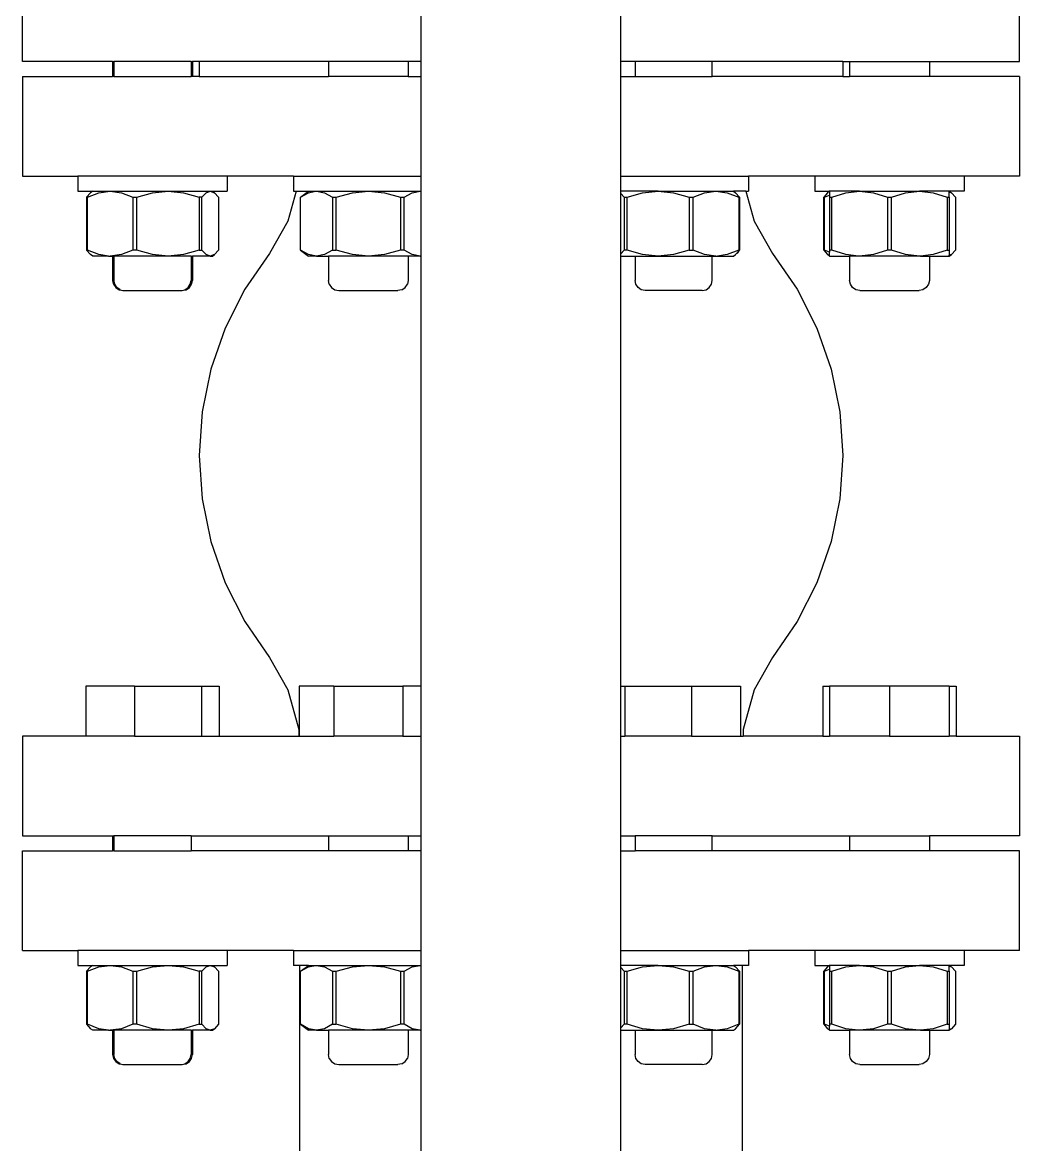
# Model space of a CAD drawing. Header units: inches. Extents: x -1841 to -80, y -100 to 1021.
# Drawn here: x -1270.41 to -1268.435, y 649.008 to 651.23 of the extents above; entities that cross this region are included whole.
import ezdxf

# ---------------------------------------------------------------- set-up
doc = ezdxf.new("R2010")
doc.units = ezdxf.units.IN
doc.header["$MEASUREMENT"] = 0
doc.layers.add('Edges', color=7, linetype='Continuous')

# ---------------------------------------------------------------- blocks, each defined once
blk = doc.blocks.new('fire fighting pump rs')
at = {"layer": 'Edges', "color": 1}
for p, q in [((-41.43, 19.903), (-41.43, 21.903)), ((-33.43, 19.903), (-33.43, 21.903)), ((-29.43, 19.903), (-29.43, 21.903)), ((-21.43, 19.903), (-21.43, 21.903)), ((-39.621, 19.903), (-41.43, 19.903)), ((-39.621, 19.903), (-39.621, 19.603)), ((-39.621, 19.903), (-39.594, 19.903)), ((-39.594, 19.903), (-39.594, 19.603)), ((-38.048, 19.903), (-39.594, 19.903)), ((-38.048, 19.903), (-38.048, 19.603)), ((-38.048, 19.903), (-38.021, 19.903)), ((-38.021, 19.903), (-38.021, 19.603)), ((-37.885, 19.903), (-38.021, 19.903)), ((-37.885, 19.903), (-37.885, 19.603)), ((-35.291, 19.903), (-37.885, 19.903)), ((-35.291, 19.903), (-35.291, 19.603)), ((-33.691, 19.903), (-35.291, 19.903)), ((-33.691, 19.903), (-33.691, 19.603)), ((-33.43, 19.903), (-33.691, 19.903)), ((-33.43, 19.603), (-33.43, 19.903)), ((-29.43, 19.603), (-29.43, 19.903)), ((-29.141, 19.903), (-29.43, 19.903)), ((-29.141, 19.903), (-29.141, 19.603)), ((-27.596, 19.903), (-29.141, 19.903)), ((-27.596, 19.603), (-27.596, 19.903)), ((-24.975, 19.903), (-27.596, 19.903)), ((-24.975, 19.903), (-24.975, 19.603)), ((-24.975, 19.903), (-24.839, 19.903)), ((-24.839, 19.903), (-24.839, 19.603)), ((-24.839, 19.903), (-23.239, 19.903)), ((-23.239, 19.903), (-23.239, 19.603)), ((-23.239, 19.903), (-21.43, 19.903)), ((-41.43, 19.603), (-41.43, 17.603)), ((-41.43, 19.603), (-39.621, 19.603)), ((-39.594, 19.603), (-39.621, 19.603)), ((-39.594, 19.603), (-38.048, 19.603)), ((-38.021, 19.603), (-38.048, 19.603)), ((-37.885, 19.603), (-38.021, 19.603)), ((-37.885, 19.603), (-35.291, 19.603)), ((-33.691, 19.603), (-35.291, 19.603)), ((-33.691, 19.603), (-33.43, 19.603)), ((-33.43, 17.603), (-33.43, 19.603)), ((-29.43, 17.603), (-29.43, 19.603)), ((-29.43, 19.603), (-29.141, 19.603)), ((-29.141, 19.603), (-27.596, 19.603)), ((-24.975, 19.603), (-27.596, 19.603)), ((-24.975, 19.603), (-24.839, 19.603)), ((-23.239, 19.603), (-24.839, 19.603)), ((-21.43, 19.603), (-23.239, 19.603)), ((-21.43, 19.603), (-21.43, 17.603)), ((-41.43, 17.603), (-40.321, 17.603)), ((-40.321, 17.603), (-40.321, 17.303)), ((-37.321, 17.603), (-40.321, 17.603)), ((-37.321, 17.603), (-37.321, 17.303)), ((-35.991, 17.603), (-37.321, 17.603)), ((-35.991, 17.603), (-35.991, 17.303)), ((-35.991, 17.603), (-33.43, 17.603)), ((-33.431, 17.303), (-33.43, 17.603)), ((-29.429, 17.303), (-29.43, 17.603)), ((-29.43, 17.603), (-26.869, 17.603)), ((-26.869, 17.603), (-26.869, 17.303)), ((-25.539, 17.603), (-26.869, 17.603)), ((-25.539, 17.603), (-25.539, 17.303)), ((-22.539, 17.603), (-25.539, 17.603)), ((-22.539, 17.603), (-22.539, 17.303)), ((-21.43, 17.603), (-22.539, 17.603)), ((-40.321, 17.303), (-40.021, 17.303)), ((-40.147, 17.185), (-40.142, 17.185)), ((-40.147, 17.185), (-40.147, 16.121)), ((-40.063, 17.273), (-40.142, 17.185)), ((-40.142, 17.185), (-40.126, 17.185)), ((-40.126, 17.185), (-39.897, 17.273)), ((-40.126, 16.121), (-40.126, 17.185)), ((-40.021, 17.303), (-40.063, 17.273)), ((-40.021, 17.303), (-39.67, 17.303)), ((-39.897, 17.273), (-39.67, 17.303)), ((-39.67, 17.303), (-39.442, 17.273)), ((-39.67, 17.303), (-38.51, 17.303)), ((-39.442, 17.273), (-39.214, 17.185)), ((-39.214, 17.185), (-39.214, 16.121)), ((-39.214, 17.185), (-39.133, 17.185)), ((-39.133, 17.185), (-38.821, 17.273)), ((-39.133, 16.121), (-39.133, 17.185)), ((-38.821, 17.273), (-38.51, 17.303)), ((-38.51, 17.303), (-38.2, 17.273)), ((-38.51, 17.303), (-37.662, 17.303)), ((-38.2, 17.273), (-37.888, 17.185)), ((-37.888, 17.185), (-37.888, 16.121)), ((-37.829, 17.185), (-37.888, 17.185)), ((-37.829, 17.185), (-37.745, 17.273)), ((-37.829, 16.121), (-37.829, 17.185)), ((-37.745, 17.273), (-37.662, 17.303)), ((-37.662, 17.303), (-37.579, 17.273)), ((-37.662, 17.303), (-37.621, 17.303)), ((-37.621, 17.303), (-37.579, 17.273)), ((-37.621, 17.303), (-37.321, 17.303)), ((-37.579, 17.273), (-37.495, 17.185)), ((-37.495, 17.185), (-37.495, 16.121)), ((-35.941, 17.303), (-36.11, 16.703)), ((-35.991, 17.303), (-35.941, 17.303)), ((-35.941, 17.303), (-35.691, 17.303)), ((-35.859, 17.185), (-35.853, 17.185)), ((-35.859, 17.185), (-35.859, 16.121)), ((-35.853, 17.185), (-35.691, 17.303)), ((-35.853, 17.185), (-35.691, 17.273)), ((-35.853, 16.121), (-35.853, 17.185)), ((-35.691, 17.273), (-35.552, 17.303)), ((-35.691, 17.303), (-35.552, 17.303)), ((-35.552, 17.303), (-35.531, 17.303)), ((-35.531, 17.303), (-35.37, 17.273)), ((-35.531, 17.303), (-34.491, 17.303)), ((-35.37, 17.273), (-35.208, 17.185)), ((-35.208, 17.185), (-35.208, 16.121)), ((-35.208, 17.185), (-35.136, 17.185)), ((-35.136, 17.185), (-34.813, 17.273)), ((-35.136, 16.121), (-35.136, 17.185)), ((-34.813, 17.273), (-34.491, 17.303)), ((-34.491, 17.303), (-34.17, 17.273)), ((-34.491, 17.303), (-33.452, 17.303)), ((-34.17, 17.273), (-33.847, 17.185)), ((-33.847, 17.185), (-33.847, 16.121)), ((-33.847, 17.185), (-33.775, 17.185)), ((-33.775, 17.185), (-33.613, 17.273)), ((-33.775, 16.121), (-33.775, 17.185)), ((-33.613, 17.273), (-33.452, 17.303)), ((-33.452, 17.303), (-33.43, 17.299)), ((-33.452, 17.303), (-33.431, 17.303)), ((-33.43, 17.299), (-33.431, 17.303)), ((-33.43, 16.007), (-33.43, 17.299)), ((-29.43, 17.258), (-29.429, 17.303)), ((-29.43, 17.258), (-29.361, 17.185)), ((-29.43, 16.048), (-29.43, 17.258)), ((-28.679, 17.303), (-29.429, 17.303)), ((-29.361, 17.185), (-29.361, 16.121)), ((-29.361, 17.185), (-29.302, 17.185)), ((-29.302, 17.185), (-28.99, 17.273)), ((-29.302, 16.121), (-29.302, 17.185)), ((-28.99, 17.273), (-28.679, 17.303)), ((-28.679, 17.303), (-28.369, 17.273)), ((-28.679, 17.303), (-27.52, 17.303)), ((-28.369, 17.273), (-28.056, 17.185)), ((-28.056, 17.185), (-28.056, 16.121)), ((-28.056, 17.185), (-27.976, 17.185)), ((-27.976, 17.185), (-27.747, 17.273)), ((-27.976, 16.121), (-27.976, 17.185)), ((-27.747, 17.273), (-27.52, 17.303)), ((-27.52, 17.303), (-27.293, 17.273)), ((-27.52, 17.303), (-27.169, 17.303)), ((-27.293, 17.273), (-27.064, 17.185)), ((-27.169, 17.303), (-27.126, 17.273)), ((-26.919, 17.303), (-27.169, 17.303)), ((-27.048, 17.185), (-27.126, 17.273)), ((-27.064, 17.185), (-27.048, 17.185)), ((-27.064, 17.185), (-27.064, 16.121)), ((-27.048, 17.185), (-27.043, 17.185)), ((-27.043, 16.121), (-27.043, 17.185)), ((-26.919, 17.303), (-26.75, 16.703)), ((-26.919, 17.303), (-26.869, 17.303)), ((-25.539, 17.303), (-25.239, 17.303)), ((-25.365, 17.185), (-25.359, 17.185)), ((-25.365, 17.185), (-25.365, 16.121)), ((-25.281, 17.273), (-25.359, 17.185)), ((-25.359, 17.185), (-25.343, 17.185)), ((-25.343, 17.185), (-25.239, 17.225)), ((-25.343, 16.121), (-25.343, 17.185)), ((-25.239, 17.303), (-25.281, 17.273)), ((-25.239, 17.303), (-25.239, 17.225)), ((-24.639, 17.303), (-25.239, 17.303)), ((-25.239, 17.225), (-25.239, 17.185)), ((-25.239, 17.185), (-25.239, 16.121)), ((-25.239, 17.185), (-25.197, 17.185)), ((-25.197, 17.185), (-24.917, 17.273)), ((-25.197, 16.121), (-25.197, 17.185)), ((-24.917, 17.273), (-24.639, 17.303)), ((-24.639, 17.303), (-24.361, 17.273)), ((-24.639, 17.303), (-23.439, 17.303)), ((-24.361, 17.273), (-24.081, 17.185)), ((-24.081, 17.185), (-24.081, 16.121)), ((-24.081, 17.185), (-23.997, 17.185)), ((-23.997, 17.185), (-23.717, 17.273)), ((-23.997, 16.121), (-23.997, 17.185)), ((-23.717, 17.273), (-23.439, 17.303)), ((-23.439, 17.303), (-23.161, 17.273)), ((-22.839, 17.303), (-23.439, 17.303)), ((-23.161, 17.273), (-22.881, 17.185)), ((-22.881, 17.185), (-22.881, 16.121)), ((-22.881, 17.185), (-22.839, 17.185)), ((-22.839, 17.303), (-22.797, 17.273)), ((-22.839, 17.288), (-22.839, 17.303)), ((-22.539, 17.303), (-22.839, 17.303)), ((-22.839, 17.288), (-22.797, 17.273)), ((-22.839, 17.185), (-22.839, 17.288)), ((-22.839, 17.185), (-22.839, 16.121)), ((-22.797, 17.273), (-22.713, 17.185)), ((-22.713, 17.185), (-22.713, 16.121)), ((-36.11, 16.703), (-36.473, 16.056)), ((-26.75, 16.703), (-26.387, 16.056)), ((-40.142, 16.121), (-40.147, 16.121)), ((-40.126, 16.121), (-40.142, 16.121)), ((-40.142, 16.121), (-40.063, 16.033)), ((-39.897, 16.033), (-40.126, 16.121)), ((-40.021, 16.003), (-40.063, 16.033)), ((-39.701, 16.003), (-40.021, 16.003)), ((-39.701, 16.003), (-39.897, 16.033)), ((-39.701, 16.003), (-39.67, 16.003)), ((-39.442, 16.033), (-39.67, 16.003)), ((-39.67, 16.003), (-39.621, 16.003)), ((-39.621, 16.003), (-39.621, 15.513)), ((-39.621, 16.003), (-39.594, 16.003)), ((-39.594, 16.003), (-39.594, 15.513)), ((-38.51, 16.003), (-39.594, 16.003)), ((-39.214, 16.121), (-39.442, 16.033)), ((-39.133, 16.121), (-39.214, 16.121)), ((-38.821, 16.033), (-39.133, 16.121)), ((-38.51, 16.003), (-38.821, 16.033)), ((-38.2, 16.033), (-38.51, 16.003)), ((-38.048, 16.003), (-38.51, 16.003)), ((-37.888, 16.121), (-38.2, 16.033)), ((-38.048, 16.003), (-38.048, 15.513)), ((-38.048, 16.003), (-38.021, 16.003)), ((-38.021, 16.003), (-38.021, 15.513)), ((-37.662, 16.003), (-38.021, 16.003)), ((-37.888, 16.121), (-37.829, 16.121)), ((-37.745, 16.033), (-37.829, 16.121)), ((-37.662, 16.003), (-37.745, 16.033)), ((-37.579, 16.033), (-37.662, 16.003)), ((-37.662, 16.003), (-37.621, 16.003)), ((-37.621, 16.003), (-37.579, 16.033)), ((-37.495, 16.121), (-37.579, 16.033)), ((-36.473, 16.056), (-36.969, 15.336)), ((-35.853, 16.121), (-35.859, 16.121)), ((-35.691, 16.033), (-35.853, 16.121)), ((-35.853, 16.121), (-35.691, 16.003)), ((-35.531, 16.003), (-35.691, 16.033)), ((-35.531, 16.003), (-35.691, 16.003)), ((-35.37, 16.033), (-35.531, 16.003)), ((-35.531, 16.003), (-35.291, 16.003)), ((-35.208, 16.121), (-35.37, 16.033)), ((-35.291, 16.003), (-35.291, 15.513)), ((-34.491, 16.003), (-35.291, 16.003)), ((-35.208, 16.121), (-35.136, 16.121)), ((-34.813, 16.033), (-35.136, 16.121)), ((-34.491, 16.003), (-34.813, 16.033)), ((-34.17, 16.033), (-34.491, 16.003)), ((-33.691, 16.003), (-34.491, 16.003)), ((-33.847, 16.121), (-34.17, 16.033)), ((-33.775, 16.121), (-33.847, 16.121)), ((-33.613, 16.033), (-33.775, 16.121)), ((-33.691, 16.003), (-33.691, 15.513)), ((-33.452, 16.003), (-33.691, 16.003)), ((-33.452, 16.003), (-33.613, 16.033)), ((-33.43, 16.007), (-33.452, 16.003)), ((-33.452, 16.003), (-33.43, 16.003)), ((-33.43, 16.003), (-33.43, 16.007)), ((-33.43, 7.374), (-33.43, 16.003)), ((-29.361, 16.121), (-29.43, 16.048)), ((-29.43, 16.003), (-29.43, 16.048)), ((-29.43, 7.374), (-29.43, 16.003)), ((-29.43, 16.003), (-29.141, 16.003)), ((-29.302, 16.121), (-29.361, 16.121)), ((-28.99, 16.033), (-29.302, 16.121)), ((-29.141, 16.003), (-29.141, 15.513)), ((-29.141, 16.003), (-28.679, 16.003)), ((-28.679, 16.003), (-28.99, 16.033)), ((-28.369, 16.033), (-28.679, 16.003)), ((-28.679, 16.003), (-27.596, 16.003)), ((-28.056, 16.121), (-28.369, 16.033)), ((-28.056, 16.121), (-27.976, 16.121)), ((-27.747, 16.033), (-27.976, 16.121)), ((-27.52, 16.003), (-27.747, 16.033)), ((-27.596, 15.513), (-27.596, 16.003)), ((-27.596, 16.003), (-27.52, 16.003)), ((-27.52, 16.003), (-27.489, 16.003)), ((-27.293, 16.033), (-27.489, 16.003)), ((-27.489, 16.003), (-27.169, 16.003)), ((-27.064, 16.121), (-27.293, 16.033)), ((-27.169, 16.003), (-27.126, 16.033)), ((-27.126, 16.033), (-27.081, 16.081)), ((-27.071, 16.072), (-27.093, 16.056)), ((-27.076, 16.083), (-27.081, 16.081)), ((-27.076, 16.083), (-27.048, 16.121)), ((-27.048, 16.121), (-27.064, 16.121)), ((-27.043, 16.121), (-27.048, 16.121)), ((-26.387, 16.056), (-25.891, 15.336)), ((-25.359, 16.121), (-25.365, 16.121)), ((-25.343, 16.121), (-25.359, 16.121)), ((-25.359, 16.121), (-25.281, 16.033)), ((-25.239, 16.081), (-25.343, 16.121)), ((-25.239, 16.003), (-25.281, 16.033)), ((-25.239, 16.121), (-25.239, 16.081)), ((-25.197, 16.121), (-25.239, 16.121)), ((-25.239, 16.003), (-25.239, 16.081)), ((-25.239, 16.003), (-24.839, 16.003)), ((-24.917, 16.033), (-25.197, 16.121)), ((-24.661, 16.003), (-24.917, 16.033)), ((-24.839, 16.003), (-24.839, 15.513)), ((-24.661, 16.003), (-24.839, 16.003)), ((-24.639, 16.003), (-24.661, 16.003)), ((-24.361, 16.033), (-24.639, 16.003)), ((-23.439, 16.003), (-24.639, 16.003)), ((-24.081, 16.121), (-24.361, 16.033)), ((-23.997, 16.121), (-24.081, 16.121)), ((-23.717, 16.033), (-23.997, 16.121)), ((-23.439, 16.003), (-23.717, 16.033)), ((-23.417, 16.003), (-23.439, 16.003)), ((-23.161, 16.033), (-23.417, 16.003)), ((-23.417, 16.003), (-23.239, 16.003)), ((-23.239, 16.003), (-23.239, 15.513)), ((-23.239, 16.003), (-22.839, 16.003)), ((-22.881, 16.121), (-23.161, 16.033)), ((-22.881, 16.121), (-22.839, 16.121)), ((-22.839, 16.121), (-22.839, 16.018)), ((-22.797, 16.033), (-22.839, 16.018)), ((-22.839, 16.003), (-22.797, 16.033)), ((-22.839, 16.003), (-22.839, 16.018)), ((-22.713, 16.121), (-22.797, 16.033)), ((-39.621, 15.513), (-39.605, 15.436)), ((-39.605, 15.436), (-39.56, 15.372)), ((-39.579, 15.436), (-39.594, 15.513)), ((-39.535, 15.372), (-39.579, 15.436)), ((-39.56, 15.372), (-39.493, 15.328)), ((-39.47, 15.328), (-39.535, 15.372)), ((-39.493, 15.328), (-39.47, 15.328)), ((-39.47, 15.328), (-39.414, 15.313)), ((-39.414, 15.313), (-38.228, 15.313)), ((-38.228, 15.313), (-38.172, 15.328)), ((-38.172, 15.328), (-38.107, 15.372)), ((-38.172, 15.328), (-38.149, 15.328)), ((-38.149, 15.328), (-38.082, 15.372)), ((-38.107, 15.372), (-38.064, 15.436)), ((-38.082, 15.372), (-38.037, 15.436)), ((-38.064, 15.436), (-38.048, 15.513)), ((-38.037, 15.436), (-38.021, 15.513)), ((-36.969, 15.336), (-37.364, 14.557)), ((-35.276, 15.436), (-35.291, 15.513)), ((-35.276, 15.436), (-35.231, 15.372)), ((-35.231, 15.372), (-35.164, 15.328)), ((-35.164, 15.328), (-35.084, 15.313)), ((-35.084, 15.313), (-33.899, 15.313)), ((-33.819, 15.328), (-33.899, 15.313)), ((-33.819, 15.328), (-33.752, 15.372)), ((-33.752, 15.372), (-33.707, 15.436)), ((-33.691, 15.513), (-33.707, 15.436)), ((-29.126, 15.436), (-29.141, 15.513)), ((-29.083, 15.372), (-29.126, 15.436)), ((-29.018, 15.328), (-29.083, 15.372)), ((-28.941, 15.313), (-29.018, 15.328)), ((-27.796, 15.313), (-28.941, 15.313)), ((-27.796, 15.313), (-27.719, 15.328)), ((-27.719, 15.328), (-27.654, 15.372)), ((-27.654, 15.372), (-27.611, 15.436)), ((-27.611, 15.436), (-27.596, 15.513)), ((-25.891, 15.336), (-25.496, 14.557)), ((-24.823, 15.436), (-24.839, 15.513)), ((-24.778, 15.372), (-24.823, 15.436)), ((-24.711, 15.328), (-24.778, 15.372)), ((-24.632, 15.313), (-24.711, 15.328)), ((-24.632, 15.313), (-23.446, 15.313)), ((-23.367, 15.328), (-23.446, 15.313)), ((-23.3, 15.372), (-23.367, 15.328)), ((-23.255, 15.436), (-23.3, 15.372)), ((-23.239, 15.513), (-23.255, 15.436)), ((-37.364, 14.557), (-37.652, 13.732)), ((-25.496, 14.557), (-25.208, 13.732)), ((-37.652, 13.732), (-37.826, 12.875)), ((-25.208, 13.732), (-25.034, 12.875)), ((-37.826, 12.875), (-37.885, 12.003)), ((-25.034, 12.875), (-24.975, 12.003)), ((-37.885, 12.003), (-37.826, 11.131)), ((-24.975, 12.003), (-25.034, 11.131)), ((-37.826, 11.131), (-37.652, 10.274)), ((-25.034, 11.131), (-25.208, 10.274)), ((-37.652, 10.274), (-37.364, 9.449)), ((-25.208, 10.274), (-25.496, 9.449)), ((-37.364, 9.449), (-36.969, 8.67)), ((-25.496, 9.449), (-25.891, 8.67)), ((-36.969, 8.67), (-36.473, 7.95)), ((-25.891, 8.67), (-26.387, 7.95)), ((-36.473, 7.95), (-36.11, 7.303)), ((-26.387, 7.95), (-26.75, 7.303)), ((-40.159, 7.374), (-40.159, 6.374)), ((-39.18, 7.374), (-40.159, 7.374)), ((-39.18, 7.374), (-39.18, 6.374)), ((-39.18, 7.374), (-37.841, 7.374)), ((-37.841, 7.374), (-37.841, 6.374)), ((-37.841, 7.374), (-37.483, 7.374)), ((-37.483, 7.374), (-37.483, 6.374)), ((-36.11, 7.303), (-35.885, 6.503)), ((-35.877, 7.374), (-35.877, 6.374)), ((-35.184, 7.374), (-35.877, 7.374)), ((-35.184, 7.374), (-33.799, 7.374)), ((-35.184, 7.374), (-35.184, 6.374)), ((-33.799, 7.374), (-33.799, 6.374)), ((-33.43, 7.374), (-33.799, 7.374)), ((-33.43, 6.374), (-33.43, 7.374)), ((-29.43, 7.374), (-29.348, 7.374)), ((-29.43, 6.374), (-29.43, 7.374)), ((-29.348, 7.374), (-29.348, 6.374)), ((-29.348, 7.374), (-28.01, 7.374)), ((-28.01, 7.374), (-28.01, 6.374)), ((-28.01, 7.374), (-27.03, 7.374)), ((-27.03, 7.374), (-27.03, 6.374)), ((-26.75, 7.303), (-26.975, 6.503)), ((-25.377, 7.374), (-25.239, 7.374)), ((-25.377, 7.374), (-25.377, 6.374)), ((-25.239, 7.374), (-25.239, 6.374)), ((-24.039, 7.374), (-25.239, 7.374)), ((-24.039, 7.374), (-24.039, 6.374)), ((-22.839, 7.374), (-24.039, 7.374)), ((-22.839, 7.374), (-22.701, 7.374)), ((-22.839, 7.374), (-22.839, 6.374)), ((-22.701, 7.374), (-22.701, 6.374)), ((-41.43, 6.374), (-41.43, 4.374)), ((-40.159, 6.374), (-41.43, 6.374)), ((-39.18, 6.374), (-40.159, 6.374)), ((-39.18, 6.374), (-37.841, 6.374)), ((-37.841, 6.374), (-37.483, 6.374)), ((-37.483, 6.374), (-35.885, 6.374)), ((-35.885, 6.503), (-35.885, 6.374)), ((-35.885, 6.374), (-35.877, 6.374)), ((-35.877, 6.374), (-35.184, 6.374)), ((-33.799, 6.374), (-35.184, 6.374)), ((-33.799, 6.374), (-33.43, 6.374)), ((-33.43, 4.374), (-33.43, 6.374)), ((-29.43, 6.374), (-29.348, 6.374)), ((-29.43, 4.374), (-29.43, 6.374)), ((-28.01, 6.374), (-29.348, 6.374)), ((-28.01, 6.374), (-27.03, 6.374)), ((-27.03, 6.374), (-26.975, 6.374)), ((-26.975, 6.503), (-26.975, 6.374)), ((-25.377, 6.374), (-26.975, 6.374)), ((-25.377, 6.374), (-25.239, 6.374)), ((-24.039, 6.374), (-25.239, 6.374)), ((-24.039, 6.374), (-22.839, 6.374)), ((-22.701, 6.374), (-22.839, 6.374)), ((-22.701, 6.374), (-21.43, 6.374)), ((-21.43, 6.374), (-21.43, 4.374)), ((-41.43, 4.374), (-39.621, 4.374)), ((-39.621, 4.374), (-39.621, 4.074)), ((-39.621, 4.374), (-39.594, 4.374)), ((-39.594, 4.374), (-39.594, 4.074)), ((-38.048, 4.374), (-39.594, 4.374)), ((-38.048, 4.374), (-38.048, 4.074)), ((-38.048, 4.374), (-35.291, 4.374)), ((-35.291, 4.374), (-35.291, 4.074)), ((-35.291, 4.374), (-33.691, 4.374)), ((-33.691, 4.374), (-33.691, 4.074)), ((-33.691, 4.374), (-33.43, 4.374)), ((-33.43, 4.074), (-33.43, 4.374)), ((-29.43, 4.074), (-29.43, 4.374)), ((-29.43, 4.374), (-29.141, 4.374)), ((-29.141, 4.374), (-29.141, 4.074)), ((-27.596, 4.374), (-29.141, 4.374)), ((-27.596, 4.074), (-27.596, 4.374)), ((-27.596, 4.374), (-24.839, 4.374)), ((-24.839, 4.374), (-24.839, 4.074)), ((-24.839, 4.374), (-23.239, 4.374)), ((-23.239, 4.374), (-23.239, 4.074)), ((-21.43, 4.374), (-23.239, 4.374)), ((-41.43, 2.074), (-41.43, 4.074)), ((-41.43, 4.074), (-39.621, 4.074)), ((-39.594, 4.074), (-39.621, 4.074)), ((-39.594, 4.074), (-38.048, 4.074)), ((-35.291, 4.074), (-38.048, 4.074)), ((-33.691, 4.074), (-35.291, 4.074)), ((-33.43, 4.074), (-33.691, 4.074)), ((-33.43, 2.074), (-33.43, 4.074)), ((-29.43, 2.074), (-29.43, 4.074)), ((-29.43, 4.074), (-29.141, 4.074)), ((-27.596, 4.074), (-29.141, 4.074)), ((-24.839, 4.074), (-27.596, 4.074)), ((-23.239, 4.074), (-24.839, 4.074)), ((-21.43, 4.074), (-23.239, 4.074)), ((-21.43, 2.074), (-21.43, 4.074)), ((-41.43, 2.074), (-40.321, 2.074)), ((-40.321, 2.074), (-40.321, 1.774)), ((-37.321, 2.074), (-40.321, 2.074)), ((-37.321, 2.074), (-37.321, 1.774)), ((-35.991, 2.074), (-37.321, 2.074)), ((-35.991, 2.074), (-35.991, 1.774)), ((-35.991, 2.074), (-33.43, 2.074)), ((-33.431, 1.774), (-33.43, 2.074)), ((-29.429, 1.774), (-29.43, 2.074)), ((-29.43, 2.074), (-26.869, 2.074)), ((-26.869, 2.074), (-26.869, 1.774)), ((-25.539, 2.074), (-26.869, 2.074)), ((-25.539, 2.074), (-25.539, 1.774)), ((-22.539, 2.074), (-25.539, 2.074)), ((-22.539, 2.074), (-22.539, 1.774)), ((-21.43, 2.074), (-22.539, 2.074)), ((-40.321, 1.774), (-40.021, 1.774)), ((-40.147, 1.657), (-40.142, 1.657)), ((-40.147, 1.657), (-40.147, 0.592)), ((-40.063, 1.745), (-40.142, 1.657)), ((-40.142, 1.657), (-40.126, 1.657)), ((-40.126, 1.657), (-39.897, 1.745)), ((-40.126, 0.592), (-40.126, 1.657)), ((-40.021, 1.774), (-40.063, 1.745)), ((-40.021, 1.774), (-39.67, 1.774)), ((-39.897, 1.745), (-39.67, 1.774)), ((-39.67, 1.774), (-39.442, 1.745)), ((-39.67, 1.774), (-38.51, 1.774)), ((-39.442, 1.745), (-39.214, 1.657)), ((-39.214, 1.657), (-39.214, 0.592)), ((-39.214, 1.657), (-39.133, 1.657)), ((-39.133, 1.657), (-38.821, 1.745)), ((-39.133, 0.592), (-39.133, 1.657)), ((-38.821, 1.745), (-38.51, 1.774)), ((-38.51, 1.774), (-38.2, 1.745)), ((-38.51, 1.774), (-37.662, 1.774)), ((-38.2, 1.745), (-37.888, 1.657)), ((-37.888, 1.657), (-37.888, 0.592)), ((-37.829, 1.657), (-37.888, 1.657)), ((-37.829, 1.657), (-37.745, 1.745)), ((-37.829, 0.592), (-37.829, 1.657)), ((-37.745, 1.745), (-37.662, 1.774)), ((-37.662, 1.774), (-37.579, 1.745)), ((-37.662, 1.774), (-37.621, 1.774)), ((-37.621, 1.774), (-37.579, 1.745)), ((-37.621, 1.774), (-37.321, 1.774)), ((-37.579, 1.745), (-37.495, 1.657)), ((-37.495, 1.657), (-37.495, 0.592)), ((-35.875, 1.774), (-35.991, 1.774)), ((-35.875, 1.774), (-35.875, -8.981)), ((-35.691, 1.774), (-35.875, 1.774)), ((-35.859, 1.657), (-35.853, 1.657)), ((-35.859, 1.657), (-35.859, 0.592)), ((-35.853, 1.657), (-35.691, 1.774)), ((-35.853, 1.657), (-35.691, 1.745)), ((-35.853, 0.592), (-35.853, 1.657)), ((-35.691, 1.745), (-35.552, 1.774)), ((-35.691, 1.774), (-35.552, 1.774)), ((-35.552, 1.774), (-35.531, 1.774)), ((-35.531, 1.774), (-35.37, 1.745)), ((-35.531, 1.774), (-34.491, 1.774)), ((-35.37, 1.745), (-35.208, 1.657)), ((-35.208, 1.657), (-35.208, 0.592)), ((-35.208, 1.657), (-35.136, 1.657)), ((-35.136, 1.657), (-34.813, 1.745)), ((-35.136, 0.592), (-35.136, 1.657)), ((-34.813, 1.745), (-34.491, 1.774)), ((-34.491, 1.774), (-34.17, 1.745)), ((-34.491, 1.774), (-33.452, 1.774)), ((-34.17, 1.745), (-33.847, 1.657)), ((-33.847, 1.657), (-33.847, 0.592)), ((-33.847, 1.657), (-33.775, 1.657)), ((-33.775, 1.657), (-33.613, 1.745)), ((-33.775, 0.592), (-33.775, 1.657)), ((-33.613, 1.745), (-33.452, 1.774)), ((-33.452, 1.774), (-33.43, 1.77)), ((-33.452, 1.774), (-33.431, 1.774)), ((-33.43, 1.77), (-33.431, 1.774)), ((-33.43, 0.479), (-33.43, 1.77)), ((-29.43, 1.73), (-29.429, 1.774)), ((-29.43, 1.73), (-29.361, 1.657)), ((-29.43, 0.519), (-29.43, 1.73)), ((-28.679, 1.774), (-29.429, 1.774)), ((-29.361, 1.657), (-29.361, 0.592)), ((-29.361, 1.657), (-29.302, 1.657)), ((-29.302, 1.657), (-28.99, 1.745)), ((-29.302, 0.592), (-29.302, 1.657)), ((-28.99, 1.745), (-28.679, 1.774)), ((-28.679, 1.774), (-28.369, 1.745)), ((-28.679, 1.774), (-27.52, 1.774)), ((-28.369, 1.745), (-28.056, 1.657)), ((-28.056, 1.657), (-28.056, 0.592)), ((-28.056, 1.657), (-27.976, 1.657)), ((-27.976, 1.657), (-27.747, 1.745)), ((-27.976, 0.592), (-27.976, 1.657)), ((-27.747, 1.745), (-27.52, 1.774)), ((-27.52, 1.774), (-27.293, 1.745)), ((-27.52, 1.774), (-27.169, 1.774)), ((-27.293, 1.745), (-27.064, 1.657)), ((-27.169, 1.774), (-27.126, 1.745)), ((-26.985, 1.774), (-27.169, 1.774)), ((-27.048, 1.657), (-27.126, 1.745)), ((-27.064, 1.657), (-27.048, 1.657)), ((-27.064, 1.657), (-27.064, 0.592)), ((-27.048, 1.657), (-27.043, 1.657)), ((-27.043, 0.592), (-27.043, 1.657)), ((-26.983, -28.926), (-26.985, 1.774)), ((-26.869, 1.774), (-26.985, 1.774)), ((-25.539, 1.774), (-25.239, 1.774)), ((-25.365, 1.657), (-25.359, 1.657)), ((-25.365, 1.657), (-25.365, 0.592)), ((-25.281, 1.745), (-25.359, 1.657)), ((-25.359, 1.657), (-25.343, 1.657)), ((-25.343, 1.657), (-25.239, 1.697)), ((-25.343, 0.592), (-25.343, 1.657)), ((-25.239, 1.774), (-25.281, 1.745)), ((-25.239, 1.774), (-25.239, 1.697)), ((-24.639, 1.774), (-25.239, 1.774)), ((-25.239, 1.697), (-25.239, 1.657)), ((-25.239, 1.657), (-25.239, 0.592)), ((-25.239, 1.657), (-25.197, 1.657)), ((-25.197, 1.657), (-24.917, 1.745)), ((-25.197, 0.592), (-25.197, 1.657)), ((-24.917, 1.745), (-24.639, 1.774)), ((-24.639, 1.774), (-24.361, 1.745)), ((-24.639, 1.774), (-23.439, 1.774)), ((-24.361, 1.745), (-24.081, 1.657)), ((-24.081, 1.657), (-24.081, 0.592)), ((-24.081, 1.657), (-23.997, 1.657)), ((-23.997, 1.657), (-23.717, 1.745)), ((-23.997, 0.592), (-23.997, 1.657)), ((-23.717, 1.745), (-23.439, 1.774)), ((-23.439, 1.774), (-23.161, 1.745)), ((-22.839, 1.774), (-23.439, 1.774)), ((-23.161, 1.745), (-22.881, 1.657)), ((-22.881, 1.657), (-22.881, 0.592)), ((-22.881, 1.657), (-22.839, 1.657)), ((-22.839, 1.774), (-22.797, 1.745)), ((-22.839, 1.76), (-22.839, 1.774)), ((-22.539, 1.774), (-22.839, 1.774)), ((-22.839, 1.76), (-22.797, 1.745)), ((-22.839, 1.657), (-22.839, 1.76)), ((-22.839, 1.657), (-22.839, 0.592)), ((-22.797, 1.745), (-22.713, 1.657)), ((-22.713, 1.657), (-22.713, 0.592)), ((-40.142, 0.592), (-40.147, 0.592)), ((-40.126, 0.592), (-40.142, 0.592)), ((-40.142, 0.592), (-40.063, 0.504)), ((-39.897, 0.504), (-40.126, 0.592)), ((-40.021, 0.474), (-40.063, 0.504)), ((-39.701, 0.474), (-40.021, 0.474)), ((-39.701, 0.474), (-39.897, 0.504)), ((-39.701, 0.474), (-39.67, 0.474)), ((-39.442, 0.504), (-39.67, 0.474)), ((-39.67, 0.474), (-39.621, 0.474)), ((-39.621, 0.474), (-39.621, -0.016)), ((-39.621, 0.474), (-39.594, 0.474)), ((-39.594, 0.474), (-39.594, -0.016)), ((-38.51, 0.474), (-39.594, 0.474)), ((-39.214, 0.592), (-39.442, 0.504)), ((-39.133, 0.592), (-39.214, 0.592)), ((-38.821, 0.504), (-39.133, 0.592)), ((-38.51, 0.474), (-38.821, 0.504)), ((-38.2, 0.504), (-38.51, 0.474)), ((-38.048, 0.474), (-38.51, 0.474)), ((-37.888, 0.592), (-38.2, 0.504)), ((-38.048, 0.474), (-38.048, -0.016)), ((-38.048, 0.474), (-38.021, 0.474)), ((-38.021, 0.474), (-38.021, -0.016)), ((-37.662, 0.474), (-38.021, 0.474)), ((-37.888, 0.592), (-37.829, 0.592)), ((-37.745, 0.504), (-37.829, 0.592)), ((-37.662, 0.474), (-37.745, 0.504)), ((-37.579, 0.504), (-37.662, 0.474)), ((-37.662, 0.474), (-37.621, 0.474)), ((-37.621, 0.474), (-37.579, 0.504)), ((-37.495, 0.592), (-37.579, 0.504)), ((-35.853, 0.592), (-35.859, 0.592)), ((-35.691, 0.504), (-35.853, 0.592)), ((-35.853, 0.592), (-35.691, 0.474)), ((-35.531, 0.474), (-35.691, 0.504)), ((-35.531, 0.474), (-35.691, 0.474)), ((-35.37, 0.504), (-35.531, 0.474)), ((-35.531, 0.474), (-35.291, 0.474)), ((-35.208, 0.592), (-35.37, 0.504)), ((-35.291, 0.474), (-35.291, -0.016)), ((-34.491, 0.474), (-35.291, 0.474)), ((-35.208, 0.592), (-35.136, 0.592)), ((-34.813, 0.504), (-35.136, 0.592)), ((-34.491, 0.474), (-34.813, 0.504)), ((-34.17, 0.504), (-34.491, 0.474)), ((-33.691, 0.474), (-34.491, 0.474)), ((-33.847, 0.592), (-34.17, 0.504)), ((-33.775, 0.592), (-33.847, 0.592)), ((-33.613, 0.504), (-33.775, 0.592)), ((-33.691, 0.474), (-33.691, -0.016)), ((-33.452, 0.474), (-33.691, 0.474)), ((-33.452, 0.474), (-33.613, 0.504)), ((-33.43, 0.479), (-33.452, 0.474)), ((-33.452, 0.474), (-33.43, 0.474)), ((-33.43, 0.474), (-33.43, 0.479)), ((-33.43, -15.426), (-33.43, 0.474)), ((-29.361, 0.592), (-29.43, 0.519)), ((-29.43, 0.474), (-29.43, 0.519)), ((-29.43, -27.926), (-29.43, 0.474)), ((-29.43, 0.474), (-29.141, 0.474)), ((-29.302, 0.592), (-29.361, 0.592)), ((-28.99, 0.504), (-29.302, 0.592)), ((-29.141, 0.474), (-29.141, -0.016)), ((-29.141, 0.474), (-28.679, 0.474)), ((-28.679, 0.474), (-28.99, 0.504)), ((-28.369, 0.504), (-28.679, 0.474)), ((-28.679, 0.474), (-27.596, 0.474)), ((-28.056, 0.592), (-28.369, 0.504)), ((-28.056, 0.592), (-27.976, 0.592)), ((-27.747, 0.504), (-27.976, 0.592)), ((-27.52, 0.474), (-27.747, 0.504)), ((-27.596, -0.016), (-27.596, 0.474)), ((-27.596, 0.474), (-27.52, 0.474)), ((-27.52, 0.474), (-27.489, 0.474)), ((-27.293, 0.504), (-27.489, 0.474)), ((-27.489, 0.474), (-27.169, 0.474)), ((-27.064, 0.592), (-27.293, 0.504)), ((-27.169, 0.474), (-27.126, 0.504)), ((-27.126, 0.504), (-27.048, 0.592)), ((-27.048, 0.592), (-27.064, 0.592)), ((-27.043, 0.592), (-27.048, 0.592)), ((-25.359, 0.592), (-25.365, 0.592)), ((-25.343, 0.592), (-25.359, 0.592)), ((-25.359, 0.592), (-25.281, 0.504)), ((-25.239, 0.552), (-25.343, 0.592)), ((-25.239, 0.474), (-25.281, 0.504)), ((-25.239, 0.592), (-25.239, 0.552)), ((-25.197, 0.592), (-25.239, 0.592)), ((-25.239, 0.474), (-25.239, 0.552)), ((-25.239, 0.474), (-24.839, 0.474)), ((-24.917, 0.504), (-25.197, 0.592)), ((-24.661, 0.474), (-24.917, 0.504)), ((-24.839, 0.474), (-24.839, -0.016)), ((-24.661, 0.474), (-24.839, 0.474)), ((-24.639, 0.474), (-24.661, 0.474)), ((-24.361, 0.504), (-24.639, 0.474)), ((-23.439, 0.474), (-24.639, 0.474)), ((-24.081, 0.592), (-24.361, 0.504)), ((-23.997, 0.592), (-24.081, 0.592)), ((-23.717, 0.504), (-23.997, 0.592)), ((-23.439, 0.474), (-23.717, 0.504)), ((-23.417, 0.474), (-23.439, 0.474)), ((-23.161, 0.504), (-23.417, 0.474)), ((-23.417, 0.474), (-23.239, 0.474)), ((-23.239, 0.474), (-23.239, -0.016)), ((-23.239, 0.474), (-22.839, 0.474)), ((-22.881, 0.592), (-23.161, 0.504)), ((-22.881, 0.592), (-22.839, 0.592)), ((-22.839, 0.592), (-22.839, 0.489)), ((-22.797, 0.504), (-22.839, 0.489)), ((-22.839, 0.474), (-22.797, 0.504)), ((-22.839, 0.474), (-22.839, 0.489)), ((-22.713, 0.592), (-22.797, 0.504)), ((-39.621, -0.016), (-39.605, -0.092)), ((-39.605, -0.092), (-39.56, -0.157)), ((-39.579, -0.092), (-39.594, -0.016)), ((-39.535, -0.157), (-39.579, -0.092)), ((-39.56, -0.157), (-39.493, -0.2)), ((-39.47, -0.2), (-39.535, -0.157)), ((-39.493, -0.2), (-39.47, -0.2)), ((-39.47, -0.2), (-39.414, -0.216)), ((-39.414, -0.216), (-38.228, -0.216)), ((-38.228, -0.216), (-38.172, -0.2)), ((-38.172, -0.2), (-38.107, -0.157)), ((-38.172, -0.2), (-38.149, -0.2)), ((-38.149, -0.2), (-38.082, -0.157)), ((-38.107, -0.157), (-38.064, -0.092)), ((-38.082, -0.157), (-38.037, -0.092)), ((-38.064, -0.092), (-38.048, -0.016)), ((-38.037, -0.092), (-38.021, -0.016)), ((-35.276, -0.092), (-35.291, -0.016)), ((-35.276, -0.092), (-35.231, -0.157)), ((-35.231, -0.157), (-35.164, -0.2)), ((-35.164, -0.2), (-35.084, -0.216)), ((-35.084, -0.216), (-33.899, -0.216)), ((-33.819, -0.2), (-33.899, -0.216)), ((-33.819, -0.2), (-33.752, -0.157)), ((-33.752, -0.157), (-33.707, -0.092)), ((-33.691, -0.016), (-33.707, -0.092)), ((-29.126, -0.092), (-29.141, -0.016)), ((-29.083, -0.157), (-29.126, -0.092)), ((-29.018, -0.2), (-29.083, -0.157)), ((-28.941, -0.216), (-29.018, -0.2)), ((-27.796, -0.216), (-28.941, -0.216)), ((-27.796, -0.216), (-27.719, -0.2)), ((-27.719, -0.2), (-27.654, -0.157)), ((-27.654, -0.157), (-27.611, -0.092)), ((-27.611, -0.092), (-27.596, -0.016)), ((-24.823, -0.092), (-24.839, -0.016)), ((-24.778, -0.157), (-24.823, -0.092)), ((-24.711, -0.2), (-24.778, -0.157)), ((-24.632, -0.216), (-24.711, -0.2)), ((-24.632, -0.216), (-23.446, -0.216)), ((-23.367, -0.2), (-23.446, -0.216)), ((-23.3, -0.157), (-23.367, -0.2)), ((-23.255, -0.092), (-23.3, -0.157)), ((-23.239, -0.016), (-23.255, -0.092))]:
    blk.add_line(p, q, dxfattribs=at)

msp = doc.modelspace()

# ---------------------------------------------------------------- block references
at = {"color": 7, "lineweight": 25, "xscale": 0.09873225494856434, "yscale": 0.09873225494856434, "zscale": 0.09873225494856434}
msp.add_blockref('fire fighting pump rs', (-1266.3192, 649.1878), dxfattribs=at)

doc.saveas('drawing.dxf')
